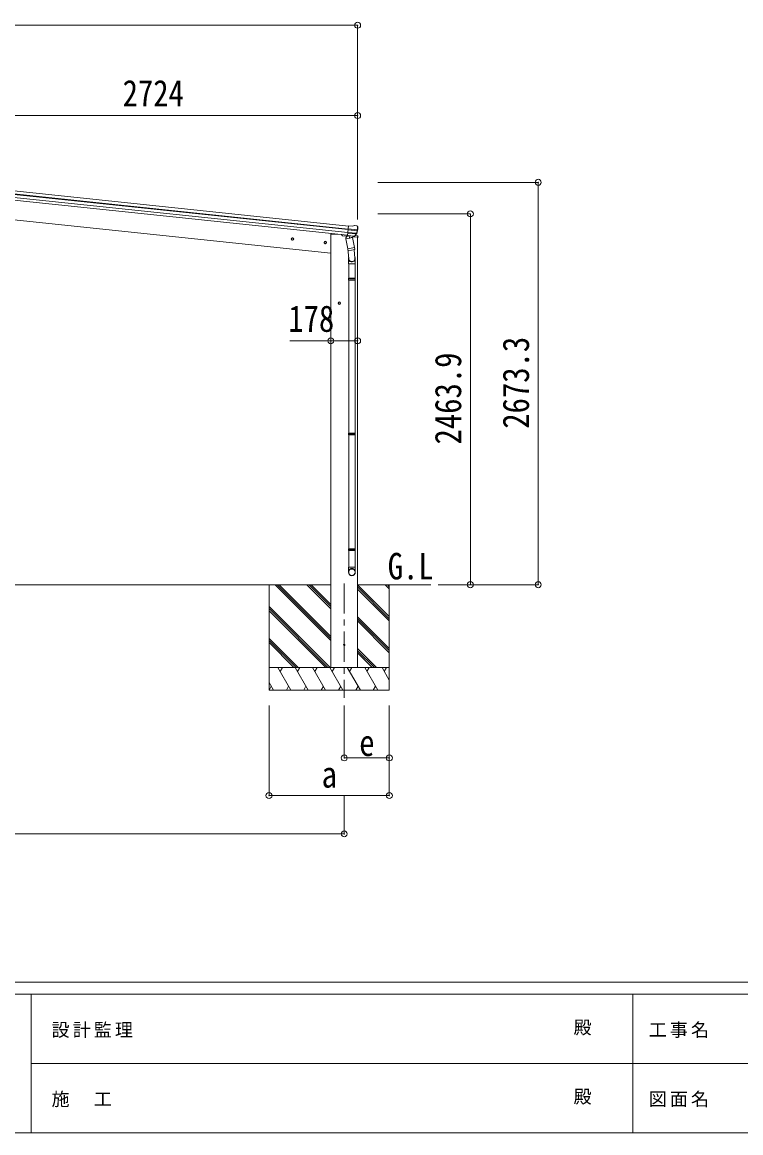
# Model space of a CAD drawing. Units: millimetres at full size, sheet at 1:40. Extents: x -11243 to 11243, y -7760 to 7760.
# Drawn here: x -4658 to 119, y -7760 to -382 of the extents above; entities that cross this region are included whole.
import ezdxf
from ezdxf.enums import TextEntityAlignment as Align

# ---------------------------------------------------------------- set-up
doc = ezdxf.new("R2010")
doc.units = ezdxf.units.MM
doc.header["$LTSCALE"] = 40
doc.header["$PDMODE"] = 32
doc.header["$PDSIZE"] = 40
doc.linetypes.add('CHAIN1', pattern=[8, 5, -1, 1, -1])
for name, color, linetype, lineweight in [('0-0_0', 7, 'Continuous', 9), ('0-1_本体', 5, 'CHAIN1', 9), ('0-3_ELV2', 4, 'Continuous', 9), ('0-6_OTH_LINE', 6, 'Continuous', 9), ('0-9_OUTLINE', 7, 'Continuous', 9), ('F-0_240', 7, 'Continuous', 9)]:
    doc.layers.add(name, color=color, linetype=linetype, lineweight=lineweight)
doc.layers.add('0-7_SHAPE', color=7, linetype='Continuous')
doc.styles.add('ＭＳ ゴシック', font='')
doc.styles.get('ＭＳ ゴシック').set_extended_font_data('MS Gothic')

msp = doc.modelspace()

# ---------------------------------------------------------------- linework, layer by layer
at = {"layer": '0-0_0'}
for p, q in [((-7715, -4119.47), (-2606.5, -4119.47)), ((-3017.5, -4119.47), (-3017.5, -4819.47)), ((-2606.5, -4490.48), (-2977.51, -4119.47)), ((-2606.5, -4476.34), (-2963.37, -4119.47)), ((-2606.5, -4462.2), (-2949.23, -4119.47)), ((-2606.5, -4278.35), (-2765.38, -4119.47)), ((-2606.5, -4264.21), (-2751.24, -4119.47)), ((-2606.5, -4250.07), (-2737.1, -4119.47)), ((-2428.5, -4119.47), (-1941.78, -4119.47)), ((-2217.5, -4330.7), (-2428.5, -4119.7)), ((-2217.5, -4146.85), (-2244.88, -4119.47)), ((-2217.5, -4132.71), (-2230.74, -4119.47)), ((-2217.5, -4119.47), (-2217.5, -4819.47)), ((-2217.5, -4344.84), (-2428.5, -4133.84)), ((-2217.5, -4358.98), (-2428.5, -4147.98)), ((-2611.36, -4669.47), (-3017.5, -4263.33)), ((-2625.5, -4669.47), (-3017.5, -4277.47)), ((-2639.64, -4669.47), (-3017.5, -4291.62)), ((-2217.5, -4542.83), (-2428.5, -4331.83)), ((-2217.5, -4556.97), (-2428.5, -4345.97)), ((-2217.5, -4571.11), (-2428.5, -4360.12)), ((-2823.49, -4669.47), (-3017.5, -4475.46)), ((-2837.63, -4669.47), (-3017.5, -4489.61)), ((-2851.77, -4669.47), (-3017.5, -4503.75)), ((-2302.99, -4669.47), (-2428.5, -4543.96)), ((-2317.13, -4669.47), (-2428.5, -4558.11)), ((-2331.27, -4669.47), (-2428.5, -4572.25)), ((-3017.5, -4669.47), (-2217.5, -4669.47)), ((-2872.12, -4819.47), (-2958.72, -4669.47)), ((-2943.72, -4695.45), (-2928.72, -4669.47)), ((-2756.65, -4819.47), (-2843.25, -4669.47)), ((-2813.25, -4669.47), (-2828.25, -4695.45)), ((-2641.18, -4819.47), (-2727.78, -4669.47)), ((-2712.78, -4695.45), (-2697.78, -4669.47)), ((-2525.71, -4819.47), (-2612.31, -4669.47)), ((-2597.31, -4695.45), (-2582.31, -4669.47)), ((-2410.23, -4819.47), (-2496.84, -4669.47)), ((-2481.84, -4695.45), (-2466.84, -4669.47)), ((-2294.77, -4819.47), (-2381.37, -4669.47)), ((-2366.37, -4695.45), (-2351.36, -4669.47)), ((-2217.5, -4753.3), (-2265.9, -4669.47)), ((-2250.9, -4695.45), (-2235.9, -4669.47)), ((-2987.59, -4819.47), (-3017.5, -4767.66)), ((-3002.58, -4793.49), (-3017.5, -4819.32)), ((-2887.11, -4793.49), (-2902.11, -4819.47)), ((-2771.64, -4793.49), (-2786.64, -4819.47)), ((-2656.17, -4793.49), (-2671.17, -4819.47)), ((-2540.7, -4793.49), (-2555.7, -4819.47)), ((-2425.23, -4793.49), (-2440.23, -4819.47)), ((-2309.76, -4793.49), (-2324.76, -4819.47)), ((-2217.5, -4819.47), (-3017.5, -4819.47))]:
    msp.add_line(p, q, dxfattribs=at)
at = {"layer": '0-1_本体'}
msp.add_line((-2517.5, -4110.48), (-2517.5, -4869.69), dxfattribs=at)
at = {"layer": '0-3_ELV2'}
for p, q in [((-2488.41, -1737.47), (-5090.16, -1464.01)), ((-5096.43, -1523.68), (-2494.68, -1797.14)), ((-2492.92, -1780.4), (-5094.67, -1506.94)), ((-2490.82, -1760.54), (-5092.58, -1487.08)), ((-2490.39, -1756.36), (-5092.14, -1482.91)), ((-5117, -1653.24), (-2606.5, -1917.11)), ((-2494.98, -1800.03), (-2488.2, -1735.48)), ((-2431.37, -1768.12), (-2490.97, -1761.86)), ((-2490.36, -1756.01), (-2430.62, -1762.28)), ((-2461.68, -1738.26), (-2488.2, -1735.48)), ((-2434.1, -1735.13), (-2434.11, -1735.13)), ((-2430.74, -1736.95), (-2430.75, -1736.95)), ((-2430.74, -1736.95), (-2427.25, -1741.27)), ((-2427.25, -1741.27), (-2426.55, -1742.13)), ((-2425.96, -1746.04), (-2425.88, -1744.17)), ((-2868.87, -1825.93), (-2868.08, -1818.47)), ((-2862.79, -1830.35), (-2868.87, -1825.93)), ((-2868.08, -1818.47), (-2861.22, -1815.42)), ((-2861.22, -1815.42), (-2855.15, -1819.83)), ((-2650.07, -1848.93), (-2649.29, -1841.47)), ((-2649.29, -1841.47), (-2642.43, -1838.41)), ((-2642.43, -1838.41), (-2636.36, -1842.83)), ((-2606.5, -4669.47), (-2606.5, -1790.47)), ((-2606.5, -1790.47), (-2564, -1790.47)), ((-2564, -1790.47), (-2533.14, -1793.71)), ((-2533.23, -1793.09), (-2532.8, -1796.31)), ((-2499.1, -1803.71), (-2528.37, -1800.63)), ((-2494.98, -1800.03), (-2485.04, -1801.07)), ((-2451.58, -1804.36), (-2494.96, -1799.8)), ((-2438, -1788.61), (-2493.17, -1782.81)), ((-2491.44, -1800.49), (-2493, -1800.33)), ((-2435.67, -1784.34), (-2492.7, -1778.34)), ((-2453.9, -1804.44), (-2491.44, -1800.49)), ((-2485.04, -1801.07), (-2484.78, -1801.19)), ((-2484.78, -1801.19), (-2459.45, -1803.86)), ((-2459.45, -1803.86), (-2459.18, -1803.79)), ((-2459.18, -1803.79), (-2451.49, -1804.6)), ((-2425.35, -1811.46), (-2459.08, -1807.92)), ((-2452.33, -1804.6), (-2453.9, -1804.44)), ((-2449.82, -1803.05), (-2436.77, -1787.11)), ((-2448.88, -1803.68), (-2435.18, -1787.93)), ((-2445.76, -1800.27), (-2428.91, -1802.04)), ((-2428.5, -4669.47), (-2428.5, -1811.13)), ((-2426.25, -1804.63), (-2425.35, -1811.46)), ((-2644, -1853.34), (-2650.07, -1848.93)), ((-2556.5, -2245.27), (-2550, -2241.52)), ((-2550, -2241.52), (-2543.5, -2245.27)), ((-2543.5, -2252.77), (-2550, -2256.53)), ((-2543.5, -2245.27), (-2543.5, -2252.77))]:
    msp.add_line(p, q, dxfattribs=at)
at = {"layer": '0-3_ELV2', "color": 6}
for p, q in [((-2517.65, -5774.16), (-2517.65, -5519.47)), ((-7803.85, -5774.16), (-2517.65, -5774.16))]:
    msp.add_line(p, q, dxfattribs=at)
at = {"layer": '0-3_ELV2'}
for points in [[(-2461.68, -1738.26), (-2448.88, -1733.86), (-2448.88, -1733.86)], [(-2447.59, -1733.71), (-2447.59, -1733.71), (-2434.11, -1735.13)], [(-2855.15, -1819.83), (-2855.94, -1827.29), (-2862.79, -1830.35)], [(-2636.36, -1842.83), (-2637.14, -1850.29), (-2644, -1853.34)], [(-2550, -2256.53), (-2556.5, -2252.77), (-2556.5, -2245.27)]]:
    msp.add_lwpolyline(points, dxfattribs=at)
for centre, radius in [((-2862.01, -1822.88), 8.5), ((-2862.01, -1822.88), 7.7), ((-2862.01, -1822.88), 6.5), ((-2643.21, -1845.88), 8.5), ((-2643.21, -1845.88), 7.7), ((-2643.21, -1845.88), 6.5), ((-2550, -2249.02), 8.5), ((-2550, -2249.02), 7.7), ((-2550, -2249.02), 6.5), ((-2517.5, -4519.47), 4.5)]:
    msp.add_circle(centre, radius, dxfattribs=at)
for centre, radius, start, end in [((-2447.9, -1736.7), 3, 84.02369, 108.97631), ((-2626.85, -1724.93), 200.2, 342.20009, 347.53883), ((-2626.85, -1724.93), 202, 342.13916, 354), ((-2434.63, -1740.1), 5, 39.04426, 83.95574), ((-2431.46, -1769.47), 1.35, 83.1605, 85.91927), ((-2428.59, -1768.49), 2.74, 167.02151, 172.43412), ((-2385.9, -1769.63), 45.32, 170.67122, 173.64518), ((-2619.79, -1726.97), 192.44, 349.4271, 354.57578), ((-2527.84, -1795.66), 5, 187.5, 264), ((-2492.95, -1799.83), 0.5, 228.73754, 264), ((-2452.28, -1804.11), 0.5, 264, 299.26246), ((-2451.14, -1801.72), 2.99, 273.2717, 319.00739), ((-2439.09, -1785.21), 3, 320.69111, 342.20009), ((-2437.45, -1785.96), 3, 319, 342.13916), ((-2429.23, -1805.02), 3, 7.5, 84)]:
    msp.add_arc(centre, radius, start, end, dxfattribs=at)
for centre, major_axis, ratio, start_param, end_param in [((-2629.16, -1746.87), (20.92, 199.05), 0.994373, 1.5554317, 1.5718064), ((-2629.16, -1746.87), (20.92, 199.05), 0.994373, 4.7113789, 4.7277536), ((-2428.09, -1745.18), (0.38, 5.97), 0.020485, 0.671432, 1.5691306), ((-2432.43, -1739.64), (5.48, -2.51), 0.24881, 0.460585, 0.4641038), ((-2428.88, -1744.02), (-1.9, 2.34), 0.995767, 3.9859716, 4.712389), ((-2451.27, -1801.38), (0.51, 2.96), 0.642905, 3.2459383, 4.203928), ((-2451.18, -1801.61), (1.1, -2.8), 0.997631, 5.8041905, 5.8929484), ((-2451.23, -1801.49), (3.02, -2.79), 0.650902, 5.2561448, 5.3289554), ((-2448.84, -1801.64), (1.71, 2.84), 0.040856, 2.1135035, 2.1416249)]:
    msp.add_ellipse(centre, major_axis=major_axis, ratio=ratio, start_param=start_param, end_param=end_param, dxfattribs=at)
at = {"layer": '0-3_ELV2', "color": 6}
msp.add_point((-2517.65, -5774.16), dxfattribs=at)
at = {"layer": '0-6_OTH_LINE'}
for p, q in [((-7893, -402.42), (-2428.5, -402.42)), ((-2428.5, -402.42), (-2428.5, -1693.49)), ((-2428.5, -1002.42), (-5152.75, -1002.42)), ((-1227.92, -1446.17), (-2292.88, -1446.17)), ((-1227.92, -1446.17), (-1227.92, -4119.47)), ((-1678.92, -1655.57), (-2292.88, -1655.57)), ((-1678.92, -1655.57), (-1678.92, -4119.47)), ((-2606.5, -2499.02), (-2428.5, -2499.02)), ((-1678.92, -4119.47), (-1891.78, -4119.47)), ((-1227.92, -4119.47), (-1891.78, -4119.47)), ((-3017.5, -5519.47), (-3017.5, -4920.47)), ((-2517.5, -5269.47), (-2517.5, -4920.47)), ((-2217.5, -5519.47), (-2217.5, -4920.47)), ((-2217.5, -5269.47), (-2217.5, -4920.47)), ((-2217.5, -5269.47), (-2517.5, -5269.47)), ((-2217.5, -5519.47), (-3017.5, -5519.47))]:
    msp.add_line(p, q, dxfattribs=at)
at = {"layer": '0-6_OTH_LINE', "lineweight": 18}
msp.add_line((-2606.5, -2499.02), (-2878.54, -2499.02), dxfattribs=at)
at = {"layer": '0-6_OTH_LINE'}
for p in [(-2428.5, -402.42), (-2428.5, -1002.42), (-1227.92, -1446.17), (-1678.92, -1655.57), (-2606.5, -2499.02), (-2428.5, -2499.02), (-1678.92, -4119.47), (-1227.92, -4119.47), (-2517.5, -5269.47), (-2217.5, -5269.47), (-3017.5, -5519.47), (-2217.5, -5519.47)]:
    msp.add_point(p, dxfattribs=at)
at = {"layer": '0-9_OUTLINE'}
for p, q in [((-2507.2, -1822.1), (-2462.31, -1812.97)), ((-2493.84, -1887.75), (-2507.2, -1822.1)), ((-2495.74, -1798.64), (-2506.94, -1815.56)), ((-2506.94, -1815.56), (-2505.68, -1821.79)), ((-2494.82, -1798.45), (-2495.74, -1798.64)), ((-2452.33, -1804.6), (-2493, -1800.33)), ((-2485.3, -1801.53), (-2482.38, -1815.87)), ((-2456.15, -1806.76), (-2480.91, -1816.51)), ((-2464.49, -1810.05), (-2463.83, -1813.28)), ((-2462.31, -1812.97), (-2448.96, -1878.62)), ((-2455.69, -1804.91), (-2455.54, -1805.63)), ((-2494.27, -1885.61), (-2487.62, -1953.36)), ((-2493.84, -1887.75), (-2448.96, -1878.62)), ((-2493.82, -1887.75), (-2491.29, -1900.22)), ((-2448.03, -1893.23), (-2488.99, -1901.56)), ((-2451.37, -1893.91), (-2445.81, -1949.63)), ((-2446.48, -1890.87), (-2448.97, -1878.63)), ((-2446.69, -1892.27), (-2446.69, -1892.27)), ((-2489.66, -1952.14), (-2489.66, -1986.79)), ((-2489.66, -1986.79), (-2443.66, -1986.79)), ((-2487.66, -1986.79), (-2487.66, -2083.54)), ((-2445.66, -1986.79), (-2445.66, -2083.54)), ((-2443.66, -1986.79), (-2443.66, -1952.44)), ((-2489.66, -2085.54), (-2488.66, -2083.54)), ((-2489.66, -2085.54), (-2443.66, -2085.54)), ((-2489.66, -2085.54), (-2489.66, -2093.54)), ((-2489.66, -2093.54), (-2443.66, -2093.54)), ((-2489.66, -2093.54), (-2488.66, -2095.54)), ((-2488.66, -2083.54), (-2444.66, -2083.54)), ((-2488.66, -2095.54), (-2444.66, -2095.54)), ((-2487.66, -2095.54), (-2487.66, -3112.23)), ((-2445.66, -2095.54), (-2445.66, -3112.23)), ((-2443.66, -2085.54), (-2444.66, -2083.54)), ((-2489.66, -3114.23), (-2488.66, -3112.23)), ((-2489.66, -3114.23), (-2443.66, -3114.23)), ((-2489.66, -3114.23), (-2489.66, -3122.23)), ((-2489.66, -3122.23), (-2443.66, -3122.23)), ((-2489.66, -3122.23), (-2488.66, -3124.23)), ((-2488.66, -3112.23), (-2444.66, -3112.23)), ((-2488.66, -3124.23), (-2444.66, -3124.23)), ((-2487.66, -3124.23), (-2487.66, -3879.91)), ((-2445.66, -3124.23), (-2445.66, -3879.91)), ((-2443.66, -3114.23), (-2444.66, -3112.23)), ((-2489.66, -3881.91), (-2488.66, -3879.91)), ((-2489.66, -3881.91), (-2443.66, -3881.91)), ((-2489.66, -3881.91), (-2489.66, -3889.91)), ((-2489.66, -3889.91), (-2443.66, -3889.91)), ((-2489.66, -3889.91), (-2488.66, -3891.91)), ((-2488.66, -3879.91), (-2444.66, -3879.91)), ((-2488.66, -3891.91), (-2444.66, -3891.91)), ((-2487.66, -3891.91), (-2487.66, -4001.91)), ((-2445.66, -3891.91), (-2445.66, -4001.91)), ((-2443.66, -3881.91), (-2444.66, -3879.91)), ((-2489.66, -4036.06), (-2489.66, -4001.91)), ((-2489.66, -4001.91), (-2443.66, -4001.91)), ((-2443.66, -4036.06), (-2443.66, -4001.91))]:
    msp.add_line(p, q, dxfattribs=at)
for points in [[(-2443.66, -2085.54), (-2443.66, -2093.54), (-2444.66, -2095.54)], [(-2443.66, -3114.23), (-2443.66, -3122.23), (-2444.66, -3124.23)], [(-2443.66, -3881.91), (-2443.66, -3889.91), (-2444.66, -3891.91)]]:
    msp.add_lwpolyline(points, dxfattribs=at)
for centre, radius, start, end in [((-2492.95, -1799.83), 0.5, 228.73754, 264), ((-2485.88, -1801.68), 0.604, 15.29405, 86.90158), ((-2481.38, -1815.6), 1.03, 195.53431, 297.46103), ((-2456.52, -1805.83), 1, 291.5, 11.5), ((-2455.2, -1804.81), 0.5, 84, 191.5), ((-2452.28, -1804.11), 0.5, 264, 299.26246), ((-2489.39, -1899.6), 2, 198.03157, 281.5), ((-2448.42, -1891.27), 2, 281.5, 330.09038), ((-2448.38, -1891.29), 1.95, 330.02234, 12.45983), ((-2473.66, -1952.44), 30, 0, 2.54858)]:
    msp.add_arc(centre, radius, start, end, dxfattribs=at)
for centre, major_axis, ratio, start_param, end_param in [((-2466.66, -1952.14), (-23, 0), 0.996195, 5.9588909, 9.9444346), ((-2466.66, -1952.14), (-21, 0), 0.996195, 0.0583862, 3.2616355), ((-2466.66, -4034.31), (23, 0), 0.996195, 6.2831853, 9.424778), ((-2466.66, -4036.06), (23, 0), 0.996195, 6.2831853, 9.424778), ((-2466.66, -4036.06), (0, -23.43), 0.981806, 4.712389, 7.8539816)]:
    msp.add_ellipse(centre, major_axis=major_axis, ratio=ratio, start_param=start_param, end_param=end_param, dxfattribs=at)
msp.add_ellipse((-2466.66, -4036.06), major_axis=(-21, 0), ratio=0.996195, dxfattribs=at)
at = {"layer": 'F-0_240', "color": 5}
for p, q in [((-11242.74, -6760), (10677.26, -6760)), ((-11242.74, -6840), (7121.58, -6840)), ((-4598.42, -6840), (-4598.42, -7760)), ((-598.42, -6840), (-598.42, -7760)), ((-4598.42, -7300), (3601.58, -7300)), ((-11242.74, -7760), (10677.26, -7760))]:
    msp.add_line(p, q, dxfattribs=at)

# ---------------------------------------------------------------- texts
at = {"layer": '0-6_OTH_LINE', "color": 7, "style": 'ＭＳ ゴシック', "width": 0.85}
for s, p in [('2724', (-3990.62, -994.42)), ('178', (-2889.17, -2492.25)), ('e', (-2417.5, -5309.47)), ('a', (-2667.5, -5519.47))]:
    msp.add_text(s, height=176, dxfattribs=at).set_placement(p, align=Align.BOTTOM_LEFT)
for s, p in [('2673.3', (-1235.92, -3082.82)), ('2463.9', (-1686.92, -3187.52))]:
    msp.add_text(s, height=176, rotation=90, dxfattribs=at).set_placement(p, align=Align.BOTTOM_LEFT)
at = {"layer": '0-7_SHAPE', "style": 'ＭＳ ゴシック', "width": 0.85}
msp.add_text('G.L', height=176, dxfattribs=at).set_placement((-2228.27, -4136.67), align=Align.BOTTOM_LEFT)
at = {"layer": 'F-0_240', "style": 'ＭＳ ゴシック'}
for p in [(-992.7, -7130), (-992.7, -7590)]:
    msp.add_text('殿', height=87.98, dxfattribs=at).set_placement(p, align=Align.BOTTOM_LEFT)
at = {"layer": 'F-0_240', "char_height": 87.98, "attachment_point": 7, "style": 'ＭＳ ゴシック'}
for s, insert in [('\\T1.17;設計監理', (-4463.32, -7130)), ('\\T1.17;工事名', (-492.95, -7130)), ('\\T1.17;施\u3000工', (-4463.32, -7590)), ('\\T1.17;図面名', (-492.95, -7590))]:
    msp.add_mtext(s, dxfattribs=dict(at, insert=insert))

doc.saveas('drawing.dxf')
